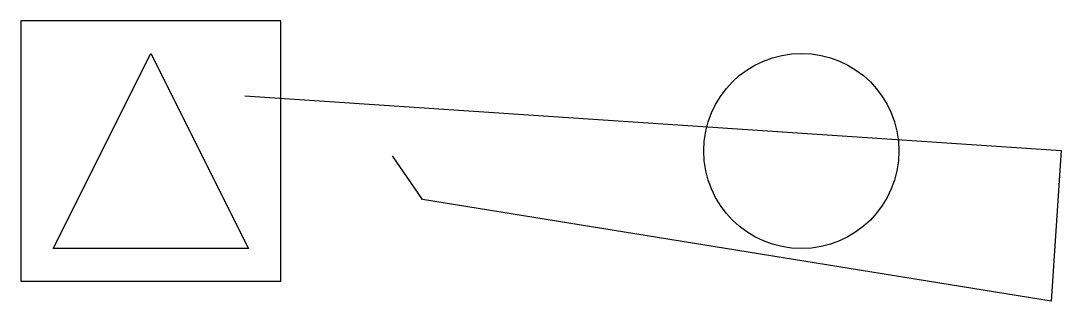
# Model space of a CAD drawing. Header units: millimetres. Extents: x 10 to 330, y 4 to 90.
import ezdxf

# ---------------------------------------------------------------- set-up
doc = ezdxf.new("R2010")
doc.units = ezdxf.units.MM

msp = doc.modelspace()

# ---------------------------------------------------------------- linework, layer by layer
for p, q in [((78.93, 66.95), (329.89, 50.17)), ((133.49, 35.07), (124.25, 48.49)), ((329.89, 50.17), (326.79, 3.85)), ((326.79, 3.85), (133.49, 35.07))]:
    msp.add_line(p, q)
for points in [[(10, 10), (90, 10), (90, 90), (10, 90)], [(20, 20), (50, 80), (80, 20)]]:
    msp.add_lwpolyline(points, close=True)
msp.add_circle((250, 50), 30)

doc.saveas('drawing.dxf')
